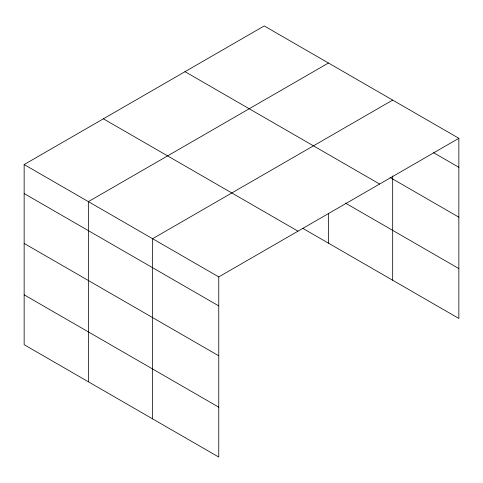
<?xml version="1.0" encoding="UTF-8"?>
<svg xmlns="http://www.w3.org/2000/svg" width="483" height="483" viewBox="0 0 483 483"><rect width="100%" height="100%" fill="white"/><g stroke="black" fill="none" stroke-linecap="round" stroke-linejoin="round"><path stroke-width="0.72" d="M392.679 175.999L392.679 280.249M302.509 228.187L458.85 318.448L458.85 138.301L264.237 25.937L24.15 164.552L24.15 344.699L218.763 457.063L218.763 276.91L24.15 164.552M328.458 63.019L88.371 201.628L88.371 381.781M392.679 100.096L152.598 238.711L152.598 418.858M218.763 276.91L458.85 138.301M433.553 152.694L458.85 167.299M390.089 177.478L458.85 217.181M185.007 71.683L379.62 184.041M345.327 203.029L458.85 268.572M103.38 118.812L297.993 231.17M24.15 193.556L218.763 305.914M24.15 243.432L218.763 355.79M24.15 294.823L218.763 407.181M328.458 213.389L328.458 243.166"/></g></svg>
